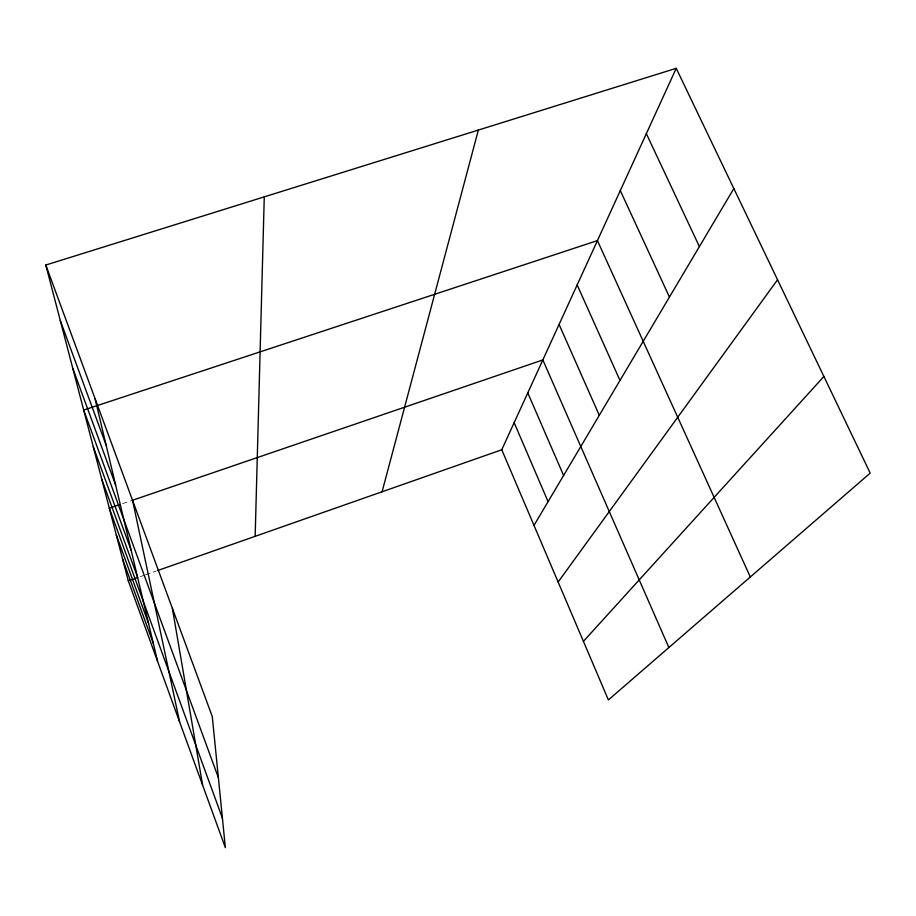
<?xml version="1.0" encoding="UTF-8"?>
<svg xmlns="http://www.w3.org/2000/svg" width="916" height="916" viewBox="0 0 916 916"><rect width="100%" height="100%" fill="white"/><g stroke="black" fill="none" stroke-linecap="round" stroke-linejoin="round"><path stroke-width="0.69" stroke-dasharray="4.58 3.44" d="M140.274 576.645L144.27 575.248M145.598 574.779L156.247 571.046M122.641 503.64L130.633 500.903"/><path stroke-width="1.37" d="M255.163 536.329L264.266 196.86M382.087 491.778L478.347 130.061M501.762 449.767L676.226 68.322L870.2 473.114L608.396 699.938L501.762 449.767L157.575 570.576M533.994 525.383L733.831 188.536M558.13 582.015L777.547 279.758M583.423 641.36L823.896 376.476M676.226 68.322L45.8 265.033L212.283 716.564L225.359 847.678L128.297 580.859L137.618 577.584M119.973 504.544L109.313 508.197L222.416 818.171M131.961 500.445L542.845 359.931L668.863 647.543M646.341 133.656L699.389 246.587M620.304 190.574L669.447 297.047M750.318 576.977L597.427 240.599L83.677 410.059L218.386 777.695M577.16 284.922L619.983 380.438M559.081 324.447L599.304 415.28M527.776 392.884L563.603 475.473M514.151 422.677L548.077 501.636M60.284 320.508L106.13 445.142M72.788 368.358L115.645 485.114M93.26 446.722L131.171 550.367M101.745 479.205L137.595 577.332M116.309 534.955L148.587 623.51M122.595 559.058L153.316 643.421M45.8 265.033L128.297 580.859M95.069 398.666L157.598 661.421M132.557 500.331L179.57 721.797M172.391 608.373L202.608 785.127"/></g></svg>
